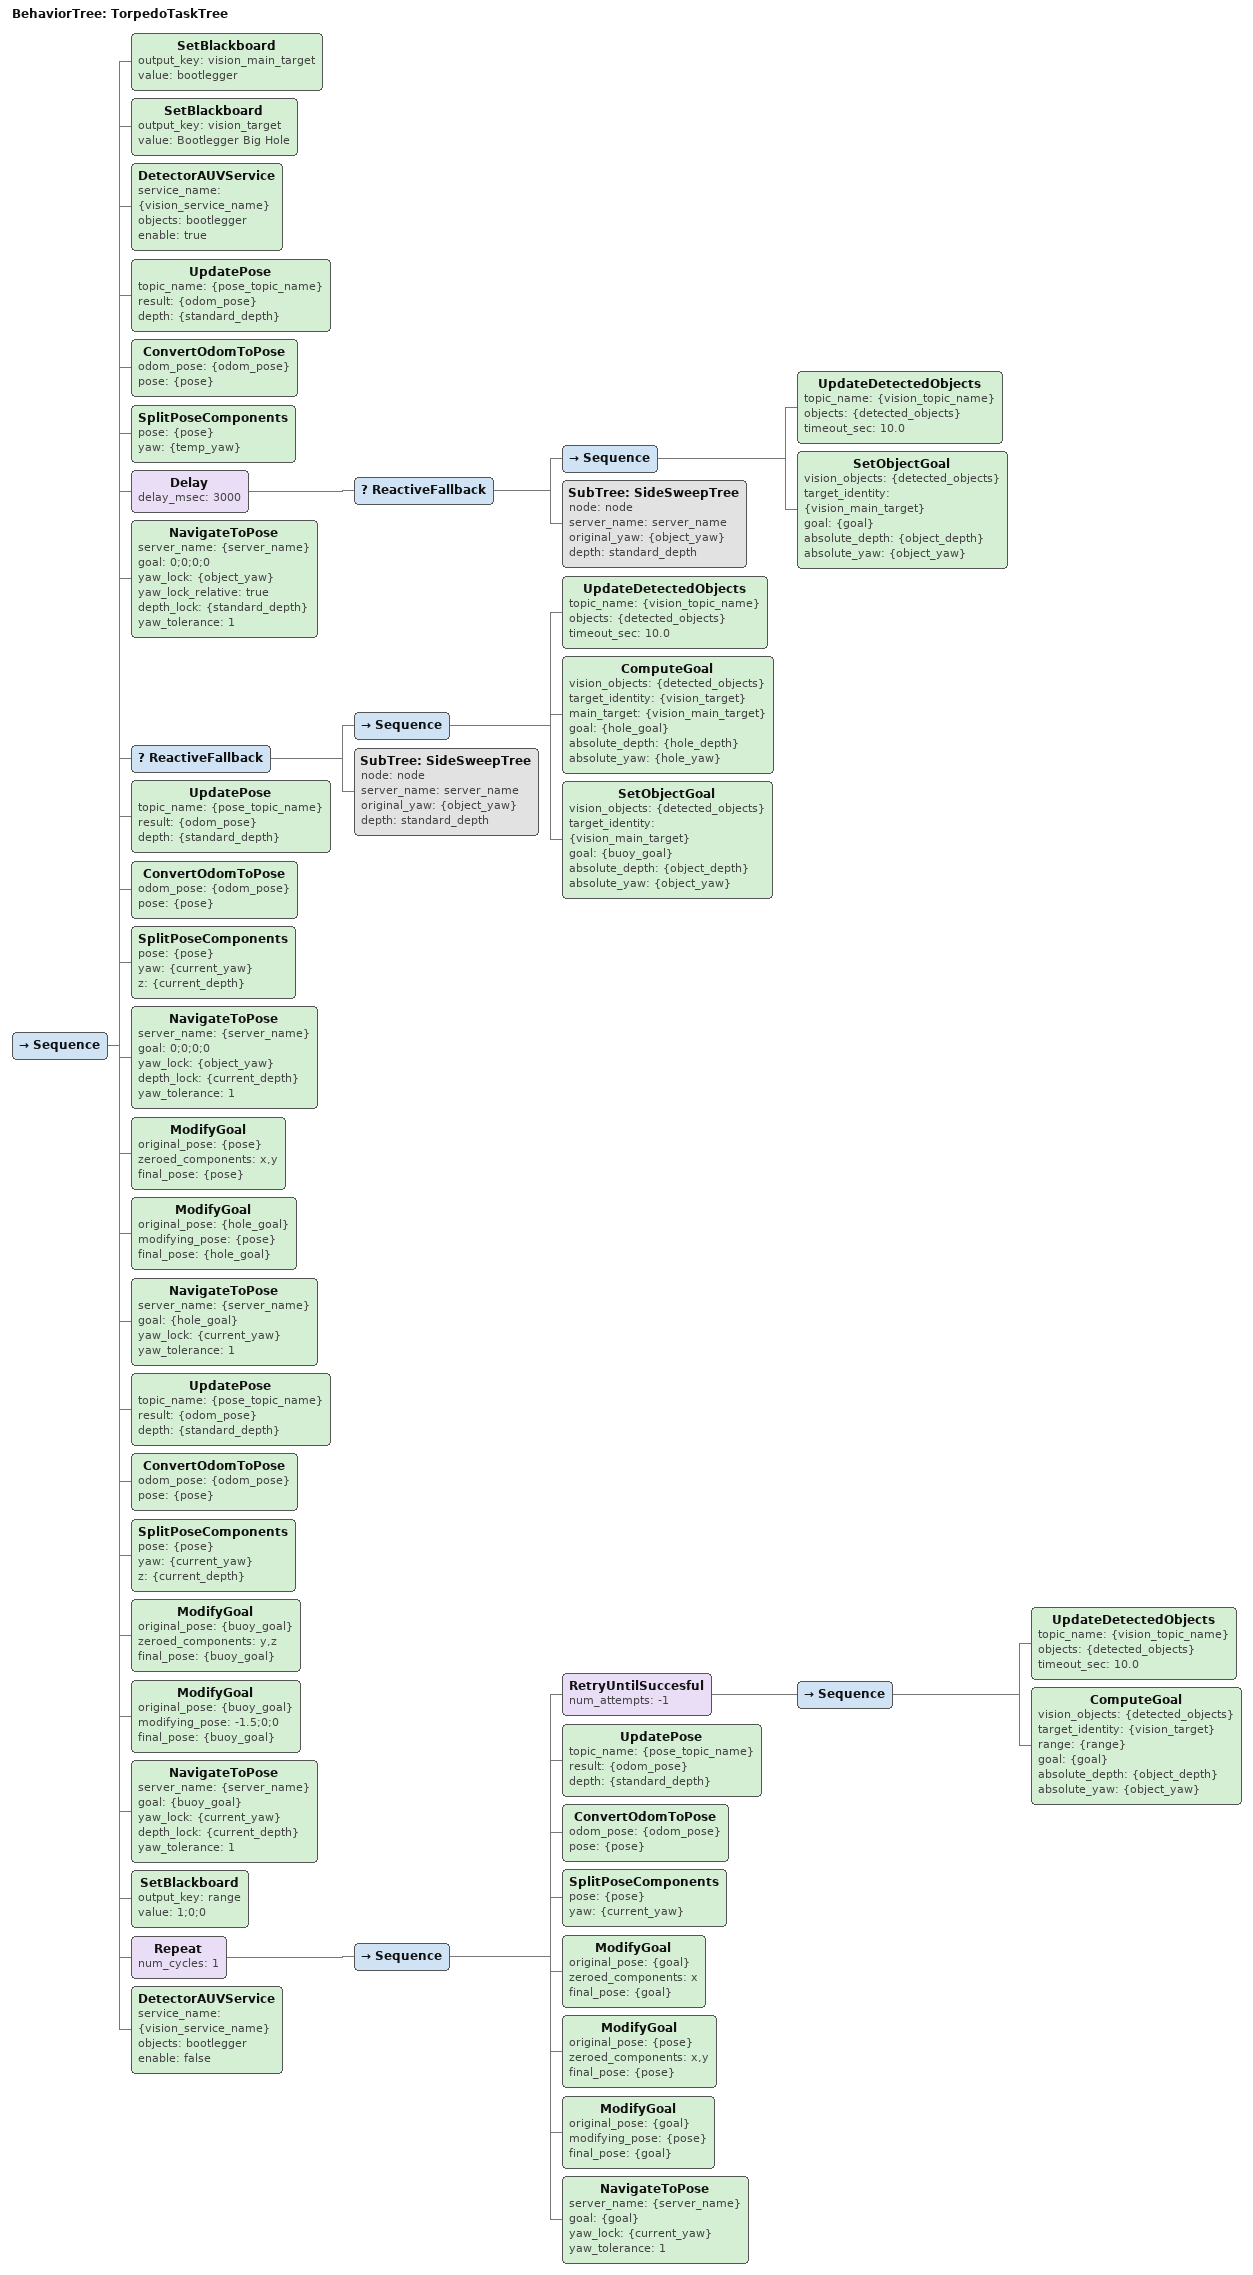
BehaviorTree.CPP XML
<root main_tree_to_execute = "TorpedoTaskTree">
  <include ros_pkg="bt_mission_planner" path="behavior_trees/side_sweep.xml"/>
  <BehaviorTree ID="TorpedoTaskTree">
    <Sequence>
      <SetBlackboard output_key="vision_main_target" value="bootlegger"/>
      <SetBlackboard output_key="vision_target" value="Bootlegger Big Hole"/>
      <DetectorAUVService service_name="{vision_service_name}" objects="bootlegger" enable="true"/>

      <UpdatePose topic_name="{pose_topic_name}" result="{odom_pose}" depth="{standard_depth}"/>
      <ConvertOdomToPose odom_pose="{odom_pose}" pose="{pose}" />
      <SplitPoseComponents pose="{pose}" yaw="{temp_yaw}" />

      <!-- Find vision_main_target -->
      <Delay delay_msec="3000">
        <ReactiveFallback>
          <Sequence>
            <UpdateDetectedObjects topic_name="{vision_topic_name}" objects="{detected_objects}" timeout_sec="10.0" />
            <SetObjectGoal vision_objects="{detected_objects}" target_identity="{vision_main_target}" goal="{goal}" absolute_depth="{object_depth}" absolute_yaw="{object_yaw}" />
          </Sequence>
          <SubTree ID="SideSweepTree" node="node" server_name="server_name" original_yaw="{object_yaw}" depth="standard_depth" />
        </ReactiveFallback>
      </Delay>

      <!-- Rough align Yaw -->
      <NavigateToPose server_name="{server_name}" goal="0;0;0;0" yaw_lock="{object_yaw}" yaw_lock_relative="true" depth_lock="{standard_depth}" yaw_tolerance="1"/>

      <!-- Align Sidemove -->
      <ReactiveFallback>
        <Sequence>
          <UpdateDetectedObjects topic_name="{vision_topic_name}" objects="{detected_objects}" timeout_sec="10.0" />
          <ComputeGoal vision_objects="{detected_objects}" target_identity="{vision_target}" main_target="{vision_main_target}" goal="{hole_goal}" absolute_depth="{hole_depth}" absolute_yaw="{hole_yaw}" />
          <SetObjectGoal vision_objects="{detected_objects}" target_identity="{vision_main_target}" goal="{buoy_goal}" absolute_depth="{object_depth}" absolute_yaw="{object_yaw}" />
        </Sequence>
        <SubTree ID="SideSweepTree" node="node" server_name="server_name" original_yaw="{object_yaw}" depth="standard_depth" />
      </ReactiveFallback>

      <UpdatePose topic_name="{pose_topic_name}" result="{odom_pose}" depth="{standard_depth}"/>
      <ConvertOdomToPose odom_pose="{odom_pose}" pose="{pose}" />
      <SplitPoseComponents pose="{pose}" yaw="{current_yaw}" z="{current_depth}" />

      <!-- Align Yaw -->
      <NavigateToPose server_name="{server_name}" goal="0;0;0;0" yaw_lock="{object_yaw}" depth_lock="{current_depth}" yaw_tolerance="1"/>
      <!-- Rough align with hole -->
      <ModifyGoal original_pose="{pose}" zeroed_components="x,y" final_pose="{pose}"/>
      <ModifyGoal original_pose="{hole_goal}" modifying_pose="{pose}" final_pose="{hole_goal}"/>
      <NavigateToPose server_name="{server_name}" goal="{hole_goal}" yaw_lock="{current_yaw}" yaw_tolerance="1"/>

      <!-- Move forward until 1.5 meter away from vision_main_target -->
      <UpdatePose topic_name="{pose_topic_name}" result="{odom_pose}" depth="{standard_depth}"/>

      <ConvertOdomToPose odom_pose="{odom_pose}" pose="{pose}" />
      <SplitPoseComponents pose="{pose}" yaw="{current_yaw}" z="{current_depth}" />

      <ModifyGoal original_pose="{buoy_goal}" zeroed_components="y,z" final_pose="{buoy_goal}"/>
      <ModifyGoal original_pose="{buoy_goal}" modifying_pose="-1.5;0;0" final_pose="{buoy_goal}"/>
      <NavigateToPose server_name="{server_name}" goal="{buoy_goal}" yaw_lock="{current_yaw}" depth_lock="{current_depth}" yaw_tolerance="1"/>

      <!-- Align with hole -->
      <!-- Set to 1.5 but actually one meter because of base_link to front -->
      <SetBlackboard output_key="range" value="1;0;0"/>

      <Repeat num_cycles="1">
        <Sequence>
          <RetryUntilSuccesful num_attempts="-1">
            <Sequence>
              <UpdateDetectedObjects topic_name="{vision_topic_name}" objects="{detected_objects}" timeout_sec="10.0" />
              <ComputeGoal vision_objects="{detected_objects}" target_identity="{vision_target}" range="{range}" goal="{goal}" absolute_depth="{object_depth}" absolute_yaw="{object_yaw}" />
            </Sequence>
          </RetryUntilSuccesful>

          <!-- Actual Hole Alignment -->
          <UpdatePose topic_name="{pose_topic_name}" result="{odom_pose}" depth="{standard_depth}"/>
          <ConvertOdomToPose odom_pose="{odom_pose}" pose="{pose}" />
          <SplitPoseComponents pose="{pose}" yaw="{current_yaw}" />

          <ModifyGoal original_pose="{goal}" zeroed_components="x" final_pose="{goal}"/>
          <ModifyGoal original_pose="{pose}" zeroed_components="x,y" final_pose="{pose}" />
          <ModifyGoal original_pose="{goal}" modifying_pose="{pose}" final_pose="{goal}"/>
          <NavigateToPose server_name="{server_name}" goal="{goal}" yaw_lock="{current_yaw}" yaw_tolerance="1"/>

          <!-- Approach Hole -->
        </Sequence>
      </Repeat>

      <!-- [NO TORPEDO SHOOTING] -->

      <!-- Disable Vision -->
      <DetectorAUVService service_name="{vision_service_name}" objects="bootlegger" enable="false"/>
    </Sequence>
  </BehaviorTree>
</root>
